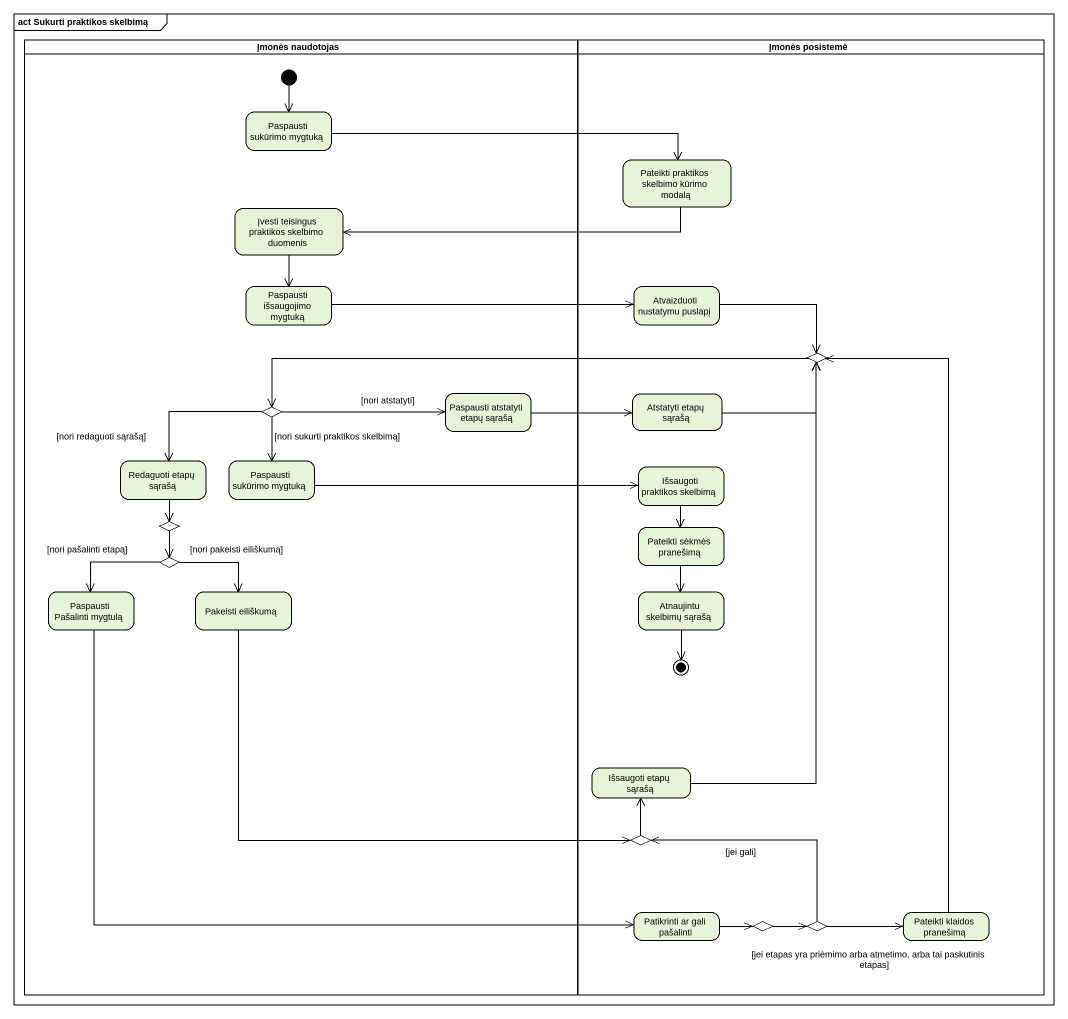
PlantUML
@startuml
mainframe act Sukurti praktikos skelbimą
hide empty description
state "Įmonės naudotojas" as Įmonės_naudotojas <<partition>> {
  state "Paspausti sukūrimo mygtuką" as Paspausti_sukūrimo_mygtuką
  state "Įvesti teisingus praktikos skelbimo duomenis" as Įvesti_teisingus_praktikos
  state "Paspausti išsaugojimo mygtuką" as Paspausti_išsaugojimo
  state choice2 <<choice>>
  state "Paspausti atstatyti etapų sąrašą" as Paspausti_atstatyti_etapų
  state "Redaguoti etapų sąrašą" as Redaguoti_etapų_sąrašą
  state "Paspausti sukūrimo mygtuką" as Paspausti_sukūrimo_mygtuką_2
  state choice3 <<choice>>
  state choice4 <<choice>>
  state "Paspausti Pašalinti mygtulą" as Paspausti_Pašalinti_mygtulą
  state "Pakeisti eiliškumą" as Pakeisti_eiliškumą
  [*] --> Paspausti_sukūrimo_mygtuką
}
state "Įmonės posistemė" as Įmonės_posistemė <<partition>> {
  state "Pateikti praktikos skelbimo kūrimo modalą" as Pateikti_praktikos_skelbimo
  state "Atvaizduoti nustatymu puslapį" as Atvaizduoti_nustatymu
  state choice1 <<choice>>
  state "Atstatyti etapų sąrašą" as Atstatyti_etapų_sąrašą
  state "Išsaugoti praktikos skelbimą" as Išsaugoti_praktikos_skelbimą
  state "Pateikti sėkmės pranešimą" as Pateikti_sėkmės_pranešimą
  state "Atnaujintu skelbimų sąrašą" as Atnaujintu_skelbimų_sąrašą
  state "Išsaugoti etapų sąrašą" as Išsaugoti_etapų_sąrašą
  state choice5 <<choice>>
  state "Patikrinti ar gali pašalinti" as Patikrinti_ar_gali_pašalinti
  state "Pateikti klaidos pranešimą" as Pateikti_klaidos_pranešimą
  state choice6 <<choice>>
  state choice7 <<choice>>
  Atnaujintu_skelbimų_sąrašą --> [*]
}
Paspausti_sukūrimo_mygtuką -right-> Pateikti_praktikos_skelbimo
Pateikti_praktikos_skelbimo -left-> Įvesti_teisingus_praktikos
Įvesti_teisingus_praktikos --> Paspausti_išsaugojimo
Paspausti_išsaugojimo -right-> Atvaizduoti_nustatymu
Atvaizduoti_nustatymu -right-> choice1
choice1 -left-> choice2
choice2 -right-> Paspausti_atstatyti_etapų : [nori atstatyti]
choice2 --> Redaguoti_etapų_sąrašą : [nori redaguoti sąrašą]
choice2 --> Paspausti_sukūrimo_mygtuką_2 : [nori sukurti praktikos skelbimą]
Paspausti_atstatyti_etapų -right-> Atstatyti_etapų_sąrašą
Atstatyti_etapų_sąrašą -right-> choice1
Redaguoti_etapų_sąrašą --> choice3
Paspausti_sukūrimo_mygtuką_2 -right-> Išsaugoti_praktikos_skelbimą
Išsaugoti_praktikos_skelbimą --> Pateikti_sėkmės_pranešimą
choice3 --> choice4
choice4 --> Paspausti_Pašalinti_mygtulą : [nori pašalinti etapą]
choice4 --> Pakeisti_eiliškumą : [nori pakeisti eiliškumą]
Pateikti_sėkmės_pranešimą --> Atnaujintu_skelbimų_sąrašą
Paspausti_Pašalinti_mygtulą -right-> Patikrinti_ar_gali_pašalinti
Pakeisti_eiliškumą -right-> choice5
Išsaugoti_etapų_sąrašą -up-> choice1
choice5 -up-> Išsaugoti_etapų_sąrašą
Patikrinti_ar_gali_pašalinti -right-> choice6
Pateikti_klaidos_pranešimą -up-> choice1
choice6 -right-> choice7
choice7 -left-> choice5 : [jei gali]
choice7 -right-> Pateikti_klaidos_pranešimą : [jei etapas yra priėmimo arba atmetimo, arba tai paskutinis etapas]
@enduml
